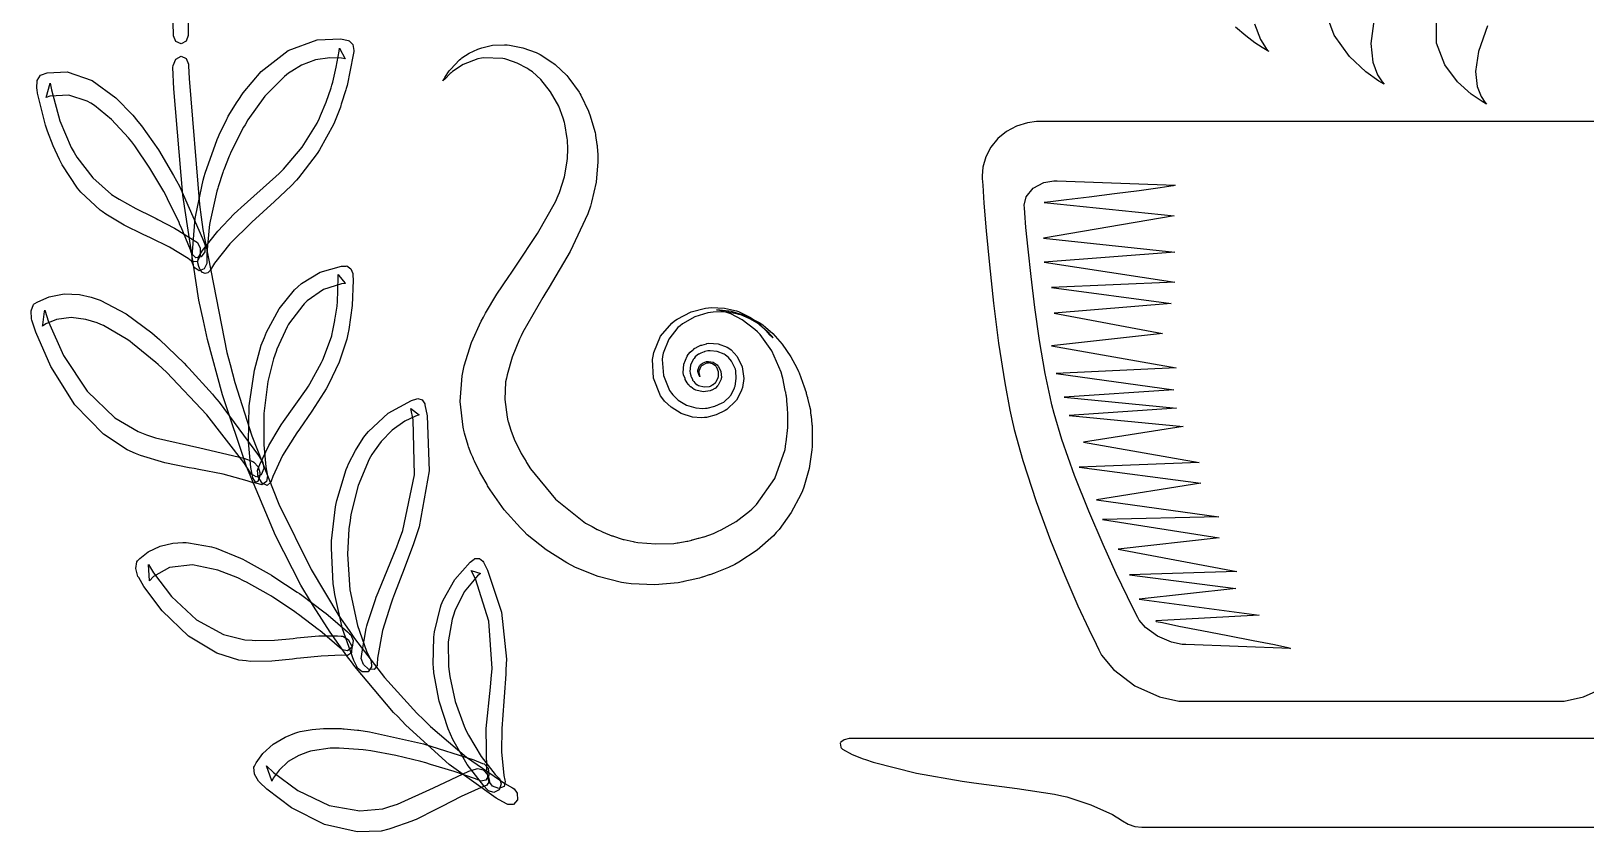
# Model space of a CAD drawing. Extents: x 55 to 302, y 40 to 307.
# Drawn here: x 54.7 to 195.5, y 150.7 to 223.2 of the extents above; entities that cross this region are included whole.
import ezdxf

# ---------------------------------------------------------------- set-up
doc = ezdxf.new("R2010")
doc.units = 0
doc.header["$MEASUREMENT"] = 0

msp = doc.modelspace()

# ---------------------------------------------------------------- linework, layer by layer
at = {"color": 7}
msp.add_lwpolyline([(68.8538, 224.897), (68.8979, 222.992), (68.9021, 222.822), (68.7077, 222.306), (68.253, 222.061), (67.7855, 222.272), (67.5612, 222.783), (67.5569, 222.956), (67.51, 224.698)], dxfattribs=at)
at = {"color": 32}
for points in [[(176.33, 224.359), (176.03, 222.083), (176.205, 220.401), (176.62, 219.26), (177.042, 218.611), (177.235, 218.405), (177.235, 218.405), (177.235, 218.405), (177.235, 218.405), (176.75, 218.689), (175.565, 219.53), (174.078, 220.918), (172.689, 222.843), (171.797, 225.293)], [(186.601, 223.69), (185.765, 221.361), (185.517, 219.543), (185.66, 218.199), (186.005, 217.288), (186.353, 216.77), (186.513, 216.606), (186.513, 216.606), (186.513, 216.606), (186.513, 216.606), (186.108, 216.833), (185.119, 217.507), (183.877, 218.617), (182.716, 220.157), (181.97, 222.113), (181.974, 224.48)], [(165.5, 223.884), (166.022, 222.444), (166.551, 221.627), (166.794, 221.368), (166.794, 221.368), (166.794, 221.368), (166.794, 221.368), (166.63, 221.458), (166.182, 221.725), (165.513, 222.169), (164.687, 222.786), (163.765, 223.577)], [(206.163, 215.018), (146.014, 215.018), (145.741, 215.018), (144.924, 214.91), (143.918, 214.6), (143.018, 214.114), (142.244, 213.475), (141.617, 212.707), (141.157, 211.834), (140.888, 210.879), (140.815, 210.119), (140.829, 209.867), (140.829, 209.867), (140.866, 209.267), (140.984, 207.617), (141.183, 205.136), (141.468, 202.049), (141.839, 198.577), (142.302, 194.94), (142.857, 191.364), (143.323, 188.886), (143.51, 188.067), (143.728, 187.121), (144.507, 184.313), (145.707, 180.606), (147.006, 177.086), (148.303, 173.893), (149.492, 171.166), (150.469, 169.045), (151.132, 167.671), (151.378, 167.181), (151.378, 167.181), (151.631, 166.693), (152.724, 165.398), (154.643, 163.915), (156.888, 162.901), (158.629, 162.524), (159.209, 162.524), (192.969, 162.524), (193.546, 162.524), (195.273, 162.895), (197.52, 163.897)], [(212.547, 159.139), (179.845, 159.139), (168.945, 159.139), (158.979, 159.139), (136.555, 159.139), (129.081, 159.139), (129.045, 159.139), (128.966, 159.139), (128.94, 159.139), (128.78, 159.139), (128.305, 159.024), (128.014, 158.804), (127.988, 158.75), (127.961, 158.715), (128.014, 158.335), (128.058, 158.291), (128.173, 158.177), (129.033, 157.684), (130.051, 157.295), (130.245, 157.233), (130.951, 156.978), (134.872, 155.994), (139.021, 155.276), (139.84, 155.152), (140.52, 155.047), (143.986, 154.619), (147.381, 154.102), (148.026, 153.952), (148.493, 153.837), (150.666, 153.119), (152.612, 152.242), (152.965, 152.047), (153.108, 151.963), (153.53, 151.69), (154.048, 151.387), (154.66, 151.175), (155.292, 151.095), (155.505, 151.095), (163.883, 151.095), (182.735, 151.095), (189.019, 151.095), (191.637, 151.095), (197.531, 151.095)]]:
    msp.add_lwpolyline(points, dxfattribs=at)
at = {"color": 7}
for points in [[(69.9562, 202.953), (70.2109, 203.35), (71.574, 205.106), (73.0596, 206.649), (73.3778, 206.94), (73.6946, 207.231), (76.8519, 210.035), (77.1521, 210.326), (77.531, 210.697), (79.2208, 212.699), (80.5737, 214.878), (80.7861, 215.335), (80.8909, 215.565), (81.4021, 216.782), (81.843, 218.069), (81.9146, 218.333), (81.9933, 218.598), (82.3076, 219.957), (82.5666, 221.386), (82.6202, 221.685), (83.1152, 220.698), (82.7775, 220.762), (81.7397, 220.803), (80.4238, 220.602), (79.1753, 220.124), (78.2754, 219.599), (77.9999, 219.392), (77.6192, 219.111), (75.8515, 217.329), (74.3119, 215.194), (74.0473, 214.735), (73.9235, 214.525), (72.777, 212.258), (72.6722, 212.019), (72.6186, 211.897), (72.1169, 210.662), (72.0729, 210.538), (72.0288, 210.415), (71.622, 209.117), (71.5779, 208.985), (71.5077, 208.72), (70.8822, 205.988), (70.8381, 205.705), (70.8021, 205.423), (70.5915, 203.095), (70.5915, 202.318), (70.5859, 202.155), (70.3612, 201.673), (69.8941, 201.512), (69.4394, 201.808), (69.245, 202.353), (69.2506, 202.53), (69.2587, 202.831), (69.4891, 205.917), (69.5332, 206.235), (69.5854, 206.553), (70.2635, 209.726), (70.3432, 210.043), (70.4314, 210.352), (71.5257, 213.386), (71.6499, 213.677), (71.7102, 213.819), (72.3896, 215.23), (72.4598, 215.371), (72.5304, 215.503), (73.3256, 216.8), (73.4138, 216.922), (73.8699, 217.631), (75.5234, 219.572), (77.942, 221.452), (80.5903, 222.425), (82.7236, 222.506), (83.396, 222.356), (83.4926, 222.34), (83.8151, 221.995), (83.9075, 221.474), (83.8909, 221.368), (83.8468, 221.077), (83.2982, 218.291), (83.2196, 218.017), (83.1839, 217.884), (82.7705, 216.589), (82.7264, 216.465), (82.6823, 216.342), (82.2138, 215.106), (82.1612, 214.982), (82.0554, 214.745), (80.7942, 212.452), (80.6457, 212.232), (80.4954, 212.011), (78.8899, 209.93), (78.7054, 209.726), (78.2313, 209.214), (76.7073, 207.77), (74.6608, 205.917), (72.686, 203.933), (71.2982, 202.2), (70.9083, 201.577), (70.8628, 201.506), (70.6713, 201.327), (70.4261, 201.267), (70.1947, 201.362), (69.9946, 201.578), (69.85, 201.88), (69.7812, 202.233), (69.8101, 202.602), (69.905, 202.875), (69.9562, 202.953)], [(91.9688, 218.722), (91.9688, 218.722), (92.0831, 218.925), (92.111, 218.969), (92.1371, 219.013), (92.5421, 219.604), (92.6042, 219.674), (92.6648, 219.746), (93.4861, 220.61), (93.5923, 220.698), (93.6971, 220.787), (94.3363, 221.215), (95.1343, 221.59), (95.3202, 221.651), (95.4966, 221.713), (96.4752, 221.929), (97.5596, 221.985), (97.7896, 221.967), (98.0186, 221.951), (99.205, 221.708), (100.409, 221.272), (100.648, 221.156), (100.77, 221.095), (101.917, 220.354), (102.023, 220.274), (102.128, 220.186), (103.196, 219.191), (103.294, 219.075), (103.39, 218.961), (104.307, 217.7), (104.386, 217.558), (104.465, 217.425), (105.172, 215.954), (105.234, 215.794), (105.295, 215.645), (105.762, 214.022), (105.797, 213.854), (105.806, 213.775), (105.93, 212.945), (105.94, 212.865), (105.948, 212.777), (106.01, 211.998), (106.01, 211.737), (106.018, 211.376), (105.846, 209.538), (105.445, 207.716), (105.34, 207.363), (105.11, 206.649), (103.513, 203.258), (101.599, 200.025), (101.211, 199.39), (101.017, 199.073), (99.2188, 195.933), (99.0604, 195.615), (98.9005, 195.298), (98.243, 193.693), (97.7801, 192.089), (97.7194, 191.771), (97.6574, 191.444), (97.5776, 189.834), (97.7801, 188.243), (97.8599, 187.924), (97.8778, 187.846), (98.1149, 187.052), (98.1424, 186.972), (98.4952, 186.09), (99.0244, 185.032), (99.0685, 184.953), (99.5094, 184.222), (99.5535, 184.15), (99.9148, 183.551), (102.16, 180.83), (104.88, 178.656), (105.481, 178.329), (105.94, 178.083), (105.974, 178.066), (106.363, 177.888), (106.398, 177.87), (106.477, 177.836), (107.262, 177.509), (107.351, 177.483), (107.429, 177.457), (108.223, 177.192), (108.303, 177.165), (108.381, 177.148), (109.203, 176.972), (109.291, 176.954), (109.616, 176.892), (111.248, 176.755), (112.879, 176.813), (113.206, 176.848), (113.284, 176.866), (114.08, 177.008), (114.16, 177.024), (114.406, 177.058), (114.512, 177.094), (114.512, 177.094), (114.507, 177.094), (114.476, 177.094), (114.476, 177.094), (114.512, 177.094), (114.583, 177.13), (115.112, 177.271), (115.156, 177.28), (115.597, 177.403), (115.641, 177.411), (116.064, 177.553), (116.487, 177.694), (116.91, 177.906), (117.192, 178.038), (118.533, 178.806), (119.732, 179.714), (119.944, 179.917), (120.376, 180.323), (122.025, 182.682), (122.969, 185.306), (123.049, 185.844), (123.075, 185.976), (123.208, 187.299), (123.226, 187.431), (123.226, 187.626), (123.226, 188.062), (123.226, 188.207), (123.226, 188.56), (123.226, 188.666), (123.19, 188.904), (123.19, 188.983), (123.18, 189.054), (123.128, 189.724), (123.119, 189.794), (123.119, 189.892), (123.083, 190.111), (123.083, 190.183), (123.074, 190.209), (123.022, 190.51), (123.013, 190.536), (122.986, 190.65), (122.765, 191.771), (122.731, 191.875), (122.607, 192.316), (121.773, 194.24), (120.711, 195.739), (120.474, 195.968), (120.235, 196.198), (119.075, 197.068), (118.04, 197.601), (117.864, 197.662), (117.687, 197.724), (117.052, 197.914), (116.769, 197.979), (116.769, 197.979), (116.769, 197.979), (116.98, 197.979), (117.052, 197.979), (117.052, 197.979), (117.81, 197.89), (117.898, 197.872), (118.083, 197.838), (119.261, 197.485), (120.667, 196.78), (120.967, 196.567), (121.202, 196.401), (121.86, 195.823), (122.717, 194.866), (123.501, 193.711), (124.03, 192.714), (124.178, 192.37), (124.238, 192.256), (124.689, 190.985), (124.743, 190.853), (124.751, 190.818), (124.865, 190.465), (124.883, 190.43), (124.891, 190.395), (124.98, 190.077), (124.99, 190.041), (125.006, 189.98), (125.148, 189.327), (125.166, 189.265), (125.174, 189.231), (125.262, 188.904), (125.272, 188.877), (125.272, 188.63), (125.306, 188.419), (125.315, 188.349), (125.403, 187.581), (125.413, 187.501), (125.413, 187.026), (125.429, 185.756), (125.413, 185.597), (125.395, 185.27), (125.142, 183.599), (124.663, 181.911), (124.531, 181.574), (124.398, 181.24), (123.533, 179.608), (122.422, 178.083), (122.167, 177.8), (121.911, 177.509), (120.442, 176.208), (118.78, 175.102), (118.427, 174.908), (117.828, 174.625), (116.629, 174.132), (116.585, 174.114), (116.144, 173.973), (116.1, 173.955), (115.571, 173.779), (115.499, 173.743), (115.465, 173.743), (115.358, 173.707), (115.218, 173.673), (114.899, 173.603), (114.802, 173.576), (113.797, 173.348), (113.701, 173.32), (113.286, 173.25), (111.169, 173.069), (109.016, 173.153), (108.585, 173.214), (108.152, 173.276), (106.026, 173.815), (103.973, 174.635), (103.576, 174.837), (103.188, 175.04), (101.322, 176.213), (99.6156, 177.598), (99.3069, 177.906), (98.9887, 178.215), (97.5335, 179.864), (96.2547, 181.654), (96.0258, 182.033), (95.9721, 182.131), (95.4084, 183.11), (95.3562, 183.198), (94.827, 184.256), (94.791, 184.326), (94.791, 184.326), (94.7593, 184.393), (94.7568, 184.433), (94.7568, 184.433), (94.7568, 184.467), (94.6849, 184.609), (94.5444, 184.926), (94.2979, 185.561), (94.2619, 185.677), (93.9352, 186.788), (93.9091, 186.902), (93.7934, 187.353), (93.551, 189.672), (93.7147, 191.991), (93.8029, 192.44), (93.8996, 192.891), (94.5748, 195.007), (95.4444, 196.948), (95.6388, 197.309), (95.8314, 197.671), (96.8636, 199.382), (97.9304, 200.987), (98.1424, 201.296), (98.5654, 201.913), (100.554, 204.871), (102.173, 207.742), (102.412, 208.315), (102.526, 208.598), (102.979, 210.023), (103.24, 211.43), (103.258, 211.703), (103.258, 211.897), (103.294, 212.334), (103.294, 212.478), (103.294, 212.699), (103.258, 213.195), (103.258, 213.36), (103.24, 213.502), (103.01, 214.825), (102.975, 214.948), (102.877, 215.324), (102.459, 216.417), (101.731, 217.726), (100.831, 218.838), (100.077, 219.522), (99.8001, 219.71), (99.6237, 219.834), (98.7019, 220.323), (97.7635, 220.654), (97.579, 220.698), (97.3928, 220.743), (95.6289, 220.796), (95.4624, 220.769), (95.1438, 220.708), (93.8209, 220.179), (92.8508, 219.543), (92.7104, 219.428), (92.6387, 219.367), (92.1371, 218.864), (92.111, 218.828), (92.093, 218.82), (91.9688, 218.722), (91.9688, 218.722)], [(68.9321, 220.063), (68.9846, 218.917), (69.9121, 207.513), (70.0624, 206.375), (70.2208, 205.246), (72.4158, 194.099), (72.7082, 193.005), (73.1354, 191.379), (74.6661, 186.562), (77.1081, 180.35), (80.0393, 174.442), (82.5429, 170.247), (83.4679, 168.91), (83.9791, 168.179), (86.6951, 164.673), (89.6235, 161.432), (90.2409, 160.831), (90.8583, 160.231), (94.1158, 157.455), (97.5692, 155.064), (98.2846, 154.657), (98.4179, 154.588), (98.7118, 154.17), (98.7157, 153.578), (98.3629, 153.165), (97.8531, 153.147), (97.7194, 153.212), (96.81, 153.724), (92.5463, 156.766), (88.6174, 160.338), (87.8777, 161.113), (87.5069, 161.502), (84.0038, 165.647), (83.6785, 166.088), (83.3423, 166.521), (81.7605, 168.774), (80.2651, 171.115), (79.9744, 171.59), (79.1175, 173.032), (76.8216, 177.52), (74.1701, 183.771), (71.997, 190.275), (70.648, 195.275), (70.273, 196.956), (69.8761, 198.836), (68.4071, 208.361), (67.5915, 217.991), (67.521, 219.921), (67.5308, 220.111), (67.7704, 220.67), (68.253, 220.945), (68.7215, 220.746), (68.9321, 220.234), (68.9321, 220.063)], [(69.2146, 202.388), (68.888, 202.627), (67.2123, 203.637), (65.501, 204.488), (65.1577, 204.647), (64.8134, 204.806), (63.1017, 205.639), (61.426, 206.631), (61.1008, 206.868), (60.9148, 207), (59.1785, 208.616), (59.0201, 208.808), (58.8698, 208.995), (57.4848, 211.111), (57.3624, 211.35), (57.2382, 211.58), (56.6554, 212.819), (56.1439, 214.146), (56.0557, 214.419), (55.9675, 214.693), (55.2619, 217.602), (55.2097, 217.91), (55.1822, 218.043), (55.2319, 218.728), (55.5103, 219.217), (55.5985, 219.251), (56.1344, 219.444), (57.9314, 219.513), (60.1969, 218.75), (62.3478, 217.179), (63.8874, 215.591), (64.346, 215.018), (64.6726, 214.621), (66.198, 212.456), (67.5831, 210.133), (67.8395, 209.656), (68.1041, 209.181), (70.2109, 204.435), (70.3792, 203.976), (70.4384, 203.809), (70.4152, 203.236), (70.0828, 202.755), (69.6006, 202.692), (69.234, 203.055), (69.1804, 203.2), (69.1085, 203.394), (68.253, 205.458), (68.1563, 205.669), (68.0681, 205.882), (67.0359, 208.034), (66.9216, 208.245), (66.6831, 208.678), (65.4308, 210.808), (64.0733, 212.815), (63.7826, 213.184), (63.482, 213.555), (61.9689, 215.208), (60.4037, 216.491), (60.0784, 216.676), (59.7517, 216.87), (58.076, 217.417), (56.3644, 217.329), (56.0215, 217.205), (56.4085, 218.51), (56.5231, 217.892), (57.2728, 215.094), (58.3046, 212.664), (58.5611, 212.232), (58.8162, 211.8), (60.2492, 209.925), (61.9471, 208.421), (62.3355, 208.175), (62.6346, 207.981), (64.1572, 207.138), (65.6967, 206.385), (66.0054, 206.235), (66.1539, 206.164), (67.6533, 205.369), (67.8035, 205.281), (67.9524, 205.192), (69.4531, 204.258), (69.6034, 204.152), (69.7343, 204.057), (69.9781, 203.56), (69.9904, 202.849), (69.7107, 202.347), (69.3, 202.326), (69.2146, 202.388)], [(75.2479, 183.585), (75.3883, 183.956), (76.2081, 185.667), (77.1342, 187.238), (77.3285, 187.537), (77.531, 187.838), (79.6036, 190.766), (79.798, 191.065), (79.9207, 191.259), (80.9805, 193.19), (81.0687, 193.392), (81.1569, 193.596), (81.8967, 195.625), (81.9506, 195.828), (81.9767, 195.933), (82.1792, 196.992), (82.1972, 197.097), (82.2138, 197.203), (82.3916, 198.297), (82.4096, 198.402), (82.4357, 198.622), (82.4879, 200.916), (82.4798, 201.154), (82.532, 201.083), (83.0873, 200.404), (83.1494, 200.342), (82.7966, 200.316), (81.147, 199.796), (79.6756, 198.782), (79.411, 198.508), (79.2787, 198.375), (78.0782, 196.789), (77.9639, 196.603), (77.8577, 196.419), (76.9401, 194.417), (76.8696, 194.204), (76.6258, 193.541), (76.1175, 191.472), (75.7495, 188.582), (75.7382, 185.727), (75.9326, 183.742), (76.0596, 183.092), (76.0924, 182.932), (75.9876, 182.406), (75.5731, 182.117), (75.0658, 182.275), (74.7529, 182.746), (74.7187, 182.915), (74.567, 183.677), (74.3536, 186.01), (74.4181, 189.275), (74.906, 192.501), (75.5234, 194.757), (75.8112, 195.475), (76.0056, 195.942), (77.1426, 198.045), (78.5276, 199.778), (78.8458, 200.061), (79.1545, 200.343), (80.8687, 201.392), (82.7786, 201.913), (83.1854, 201.929), (83.2817, 201.939), (83.6468, 201.684), (83.8207, 201.261), (83.8207, 201.119), (83.8468, 200.652), (83.7629, 198.372), (83.4499, 196.18), (83.3617, 195.756), (83.2556, 195.325), (82.5722, 193.234), (81.6225, 191.214), (81.3855, 190.817), (81.1816, 190.464), (80.1014, 188.798), (78.9686, 187.167), (78.7396, 186.832), (78.5192, 186.505), (77.4555, 184.777), (76.5528, 182.871), (76.4124, 182.456), (76.3806, 182.342), (76.0607, 182.058), (75.5908, 182.254), (75.2408, 182.834), (75.19, 183.417), (75.2479, 183.585)], [(74.6827, 182.316), (74.2417, 182.476), (72.0549, 183.071), (69.868, 183.507), (69.427, 183.585), (68.986, 183.665), (66.7812, 184.115), (64.5763, 184.777), (64.1354, 184.962), (63.3596, 185.279), (61.2249, 186.698), (58.6355, 189.353), (56.4501, 192.83), (55.0898, 195.951), (54.7508, 197.026), (54.7067, 197.159), (54.671, 197.874), (54.8831, 198.447), (54.9631, 198.508), (55.2746, 198.702), (56.304, 199.136), (57.6749, 199.403), (59.0656, 199.347), (60.1253, 199.118), (60.4654, 199.003), (60.941, 198.844), (63.2975, 197.609), (65.6167, 195.881), (66.0756, 195.475), (66.3042, 195.281), (68.5437, 193.129), (68.7557, 192.899), (68.9666, 192.67), (71.0928, 190.315), (71.2971, 190.077), (71.7021, 189.592), (75.2644, 184.759), (75.5646, 184.29), (75.6571, 184.144), (75.7467, 183.585), (75.5167, 183.031), (75.0535, 182.834), (74.6234, 183.076), (74.5423, 183.198), (73.9415, 184.124), (70.5859, 188.445), (66.9315, 192.309), (66.1818, 193.005), (65.9776, 193.191), (63.8609, 194.928), (63.6404, 195.086), (63.4284, 195.246), (61.2235, 196.541), (60.9946, 196.638), (60.6668, 196.78), (59.6417, 197.098), (58.2965, 197.27), (56.9764, 197.091), (55.9925, 196.689), (55.7029, 196.497), (55.7209, 196.621), (55.8973, 197.83), (55.9153, 197.944), (56.2529, 196.893), (57.6061, 193.844), (59.738, 190.594), (62.2596, 188.196), (64.3682, 186.934), (65.1235, 186.655), (65.9335, 186.364), (69.9505, 185.465), (73.9496, 184.529), (74.7529, 184.22), (74.8591, 184.176), (75.2299, 183.745), (75.3883, 183.228), (75.3883, 183.056), (75.3787, 182.923), (75.1939, 182.422), (74.7847, 182.277), (74.6827, 182.316)], [(121.885, 195.439), (121.885, 195.439), (121.805, 195.537), (121.62, 195.739), (121.568, 195.792), (121.514, 195.854), (120.694, 196.585), (120.58, 196.674), (120.464, 196.754), (119.785, 197.154), (118.965, 197.503), (118.78, 197.556), (118.594, 197.609), (117.571, 197.776), (116.443, 197.768), (116.204, 197.732), (115.974, 197.697), (114.802, 197.331), (113.665, 196.701), (113.454, 196.533), (113.25, 196.366), (112.422, 195.311), (111.911, 194.028), (111.867, 193.745), (111.822, 193.464), (111.941, 192.022), (112.5, 190.668), (112.677, 190.43), (112.806, 190.255), (113.29, 189.799), (114.04, 189.345), (114.875, 189.09), (115.53, 189.034), (115.747, 189.053), (115.896, 189.063), (116.615, 189.231), (117.281, 189.539), (117.405, 189.618), (117.465, 189.662), (117.96, 190.131), (118.004, 190.183), (118.048, 190.237), (118.375, 190.862), (118.393, 190.923), (118.437, 191.055), (118.546, 191.753), (118.497, 192.448), (118.463, 192.581), (118.445, 192.653), (118.145, 193.27), (118.11, 193.322), (117.828, 193.639), (117.8, 193.667), (117.571, 193.861), (117.545, 193.887), (117.439, 193.958), (116.83, 194.196), (116.187, 194.258), (116.064, 194.24), (115.966, 194.24), (115.71, 194.178), (115.675, 194.168), (115.639, 194.16), (115.349, 194.046), (115.322, 194.028), (115.146, 193.958), (115.146, 193.958), (115.146, 193.958), (115.146, 193.958), (115.112, 193.958), (115.006, 193.851), (114.829, 193.711), (114.723, 193.569), (114.651, 193.481), (114.414, 192.957), (114.352, 192.38), (114.37, 192.264), (114.379, 192.238), (114.44, 192.02), (114.44, 191.947), (114.449, 191.921), (114.573, 191.656), (114.583, 191.629), (114.583, 191.629), (114.583, 191.594), (114.583, 191.594), (114.617, 191.558), (114.689, 191.488), (114.697, 191.48), (114.784, 191.356), (114.793, 191.346), (114.811, 191.33), (115.014, 191.179), (115.042, 191.17), (115.13, 191.117), (115.623, 190.985), (116.116, 191.031), (116.204, 191.065), (116.231, 191.075), (116.435, 191.189), (116.453, 191.206), (116.461, 191.215), (116.654, 191.374), (116.663, 191.382), (116.689, 191.409), (116.9, 191.797), (116.91, 191.841), (116.936, 191.929), (116.926, 192.358), (116.778, 192.732), (116.733, 192.793), (116.689, 192.855), (116.389, 193.076), (116.054, 193.155), (115.994, 193.146), (115.834, 193.146), (115.393, 192.907), (115.358, 192.863), (115.322, 192.829), (115.154, 192.406), (115.146, 192.37), (115.146, 192.283), (115.212, 192.022), (115.252, 191.911), (115.252, 191.911), (115.252, 191.911), (115.176, 192.022), (115.084, 192.291), (115.076, 192.37), (115.076, 192.512), (115.217, 192.881), (115.252, 192.933), (115.287, 192.978), (115.539, 193.176), (115.853, 193.286), (115.958, 193.286), (116.036, 193.296), (116.443, 193.226), (116.814, 192.979), (116.876, 192.899), (116.936, 192.829), (117.153, 192.384), (117.209, 191.85), (117.192, 191.735), (117.183, 191.683), (116.92, 191.153), (116.876, 191.099), (116.858, 191.073), (116.655, 190.88), (116.629, 190.853), (116.601, 190.836), (116.337, 190.686), (116.31, 190.676), (116.195, 190.624), (115.547, 190.526), (114.881, 190.676), (114.759, 190.747), (114.723, 190.756), (114.432, 190.977), (114.406, 190.993), (114.388, 191.003), (114.282, 191.127), (114.264, 191.135), (114.194, 191.206), (114.16, 191.242), (114.15, 191.251), (114.124, 191.297), (114.124, 191.312), (114.106, 191.347), (113.929, 191.665), (113.911, 191.699), (113.902, 191.735), (113.779, 192.089), (113.771, 192.123), (113.743, 192.273), (113.783, 193.037), (114.088, 193.781), (114.194, 193.922), (114.37, 194.134), (114.547, 194.274), (114.689, 194.417), (114.698, 194.422), (114.723, 194.444), (114.723, 194.451), (114.935, 194.557), (114.97, 194.575), (115.35, 194.761), (115.394, 194.769), (115.438, 194.779), (115.843, 194.902), (115.888, 194.91), (116.054, 194.937), (116.9, 194.884), (117.713, 194.584), (117.864, 194.487), (118.079, 194.341), (118.62, 193.742), (119.079, 192.793), (119.221, 191.739), (119.116, 190.927), (119.027, 190.676), (119, 190.588), (118.559, 189.796), (118.497, 189.724), (118.444, 189.654), (117.758, 189.002), (117.687, 188.948), (117.537, 188.852), (116.72, 188.459), (115.852, 188.225), (115.675, 188.207), (115.408, 188.182), (114.594, 188.254), (113.563, 188.579), (112.644, 189.141), (112.058, 189.691), (111.901, 189.901), (111.689, 190.183), (111.049, 191.775), (110.957, 193.456), (111.019, 193.781), (111.071, 194.108), (111.697, 195.581), (112.711, 196.771), (112.959, 196.956), (113.196, 197.133), (114.467, 197.782), (115.772, 198.129), (116.028, 198.155), (116.283, 198.182), (117.492, 198.125), (118.559, 197.874), (118.746, 197.802), (118.938, 197.732), (119.78, 197.313), (120.464, 196.842), (120.58, 196.744), (120.685, 196.648), (121.129, 196.198), (121.452, 195.818), (121.496, 195.756), (121.575, 195.712), (121.809, 195.531), (121.885, 195.439), (121.885, 195.439)], [(84.5965, 166.547), (84.6226, 166.794), (85.036, 169.113), (85.0896, 169.333), (85.1503, 169.563), (85.8573, 171.733), (85.9374, 171.943), (86.0958, 172.368), (87.788, 176.505), (87.9479, 176.918), (88.3528, 177.968), (89.4112, 183.008), (89.2694, 187.996), (89.0764, 189.019), (89.8179, 188.454), (89.4856, 188.343), (88.5349, 187.877), (87.3912, 187.066), (86.3935, 186.049), (85.7359, 185.168), (85.5486, 184.856), (85.2921, 184.433), (84.2821, 182.047), (83.6429, 179.433), (83.5723, 178.894), (83.4566, 178.138), (83.3381, 175.831), (83.5505, 172.61), (84.2328, 169.384), (85.0512, 167.04), (85.4082, 166.299), (85.4826, 166.154), (85.5126, 165.615), (85.1877, 165.188), (84.6638, 165.159), (84.2451, 165.515), (84.1735, 165.665), (83.917, 166.186), (82.8668, 169.061), (82.1697, 172.182), (82.091, 172.825), (82.0469, 173.152), (81.8706, 176.389), (81.8804, 176.706), (81.8885, 177.032), (82.2413, 180.119), (82.3034, 180.41), (82.3641, 180.71), (83.2196, 183.507), (83.3258, 183.761), (83.4305, 184.018), (84.0535, 185.236), (84.763, 186.347), (84.9133, 186.549), (85.2219, 186.956), (87.0204, 188.609), (89.1371, 189.752), (89.6056, 189.901), (89.6938, 189.928), (90.0811, 189.808), (90.3291, 189.46), (90.3471, 189.371), (90.5397, 188.367), (90.726, 183.396), (89.8179, 178.303), (89.4652, 177.235), (89.305, 176.768), (88.4534, 174.502), (87.5852, 172.236), (87.4187, 171.767), (87.2504, 171.31), (86.5131, 168.928), (86.0418, 166.405), (86.0076, 165.876), (86.0033, 165.751), (85.7567, 165.381), (85.248, 165.404), (84.7658, 165.832), (84.5799, 166.375), (84.5965, 166.547)], [(83.2196, 166.652), (82.8312, 166.67), (80.9487, 166.605), (79.0843, 166.415), (78.7054, 166.371), (78.3347, 166.327), (76.4688, 166.146), (74.5504, 166.124), (74.1535, 166.158), (73.4797, 166.226), (71.501, 166.862), (68.9419, 168.399), (66.5536, 170.703), (64.8864, 172.919), (64.4179, 173.707), (64.346, 173.823), (64.1519, 174.52), (64.2401, 175.146), (64.3117, 175.224), (64.528, 175.455), (65.2872, 176.044), (66.3568, 176.571), (67.5058, 176.838), (68.4181, 176.896), (68.7215, 176.882), (68.924, 176.874), (71.0131, 176.487), (71.2251, 176.425), (71.4456, 176.363), (73.6244, 175.481), (73.8367, 175.367), (74.0473, 175.26), (76.2346, 174.061), (76.4466, 173.919), (76.6576, 173.787), (78.7837, 172.404), (78.9862, 172.262), (79.1891, 172.113), (81.1911, 170.622), (81.3855, 170.462), (81.5703, 170.303), (83.3423, 168.788), (83.5021, 168.628), (83.6221, 168.512), (83.8316, 168.002), (83.7392, 167.399), (83.3438, 167.066), (82.8696, 167.163), (82.7624, 167.253), (82.6202, 167.385), (81.0327, 168.742), (80.8563, 168.874), (80.6884, 169.017), (78.8899, 170.366), (78.7054, 170.498), (78.5192, 170.63), (76.5789, 171.927), (76.3764, 172.049), (76.1725, 172.174), (74.1796, 173.294), (73.9771, 173.39), (73.3972, 173.677), (71.5864, 174.394), (69.2933, 174.877), (67.1999, 174.626), (65.7599, 173.812), (65.4043, 173.426), (65.2999, 174.908), (65.756, 174.14), (67.3848, 171.987), (69.6599, 169.88), (72.1004, 168.567), (74.0311, 168.067), (74.6827, 168.028), (75.026, 168.002), (76.7235, 168.042), (78.4035, 168.205), (78.7396, 168.239), (79.0649, 168.275), (80.724, 168.421), (82.4177, 168.443), (82.7624, 168.415), (82.9222, 168.404), (83.3836, 168.106), (83.7188, 167.495), (83.6884, 166.904), (83.3342, 166.648), (83.2196, 166.652)], [(96.096, 155.435), (95.946, 156.22), (95.9019, 160.051), (96.2822, 163.795), (96.3443, 164.535), (96.4325, 165.489), (96.1443, 169.758), (94.9233, 173.603), (94.5444, 174.342), (94.6146, 174.316), (95.3202, 174.114), (95.3904, 174.096), (95.0997, 173.859), (93.9052, 172.422), (93.0437, 170.702), (92.921, 170.321), (92.7971, 169.943), (92.4623, 167.884), (92.48, 165.665), (92.534, 165.206), (92.5862, 164.757), (93.0974, 162.486), (93.8911, 160.267), (94.0855, 159.844), (94.2785, 159.429), (95.425, 157.515), (96.7133, 155.885), (96.9779, 155.611), (97.0897, 155.505), (97.2647, 155.014), (97.0802, 154.482), (96.5962, 154.241), (96.1002, 154.408), (95.9915, 154.517), (95.6649, 154.843), (94.1599, 156.784), (92.8853, 159.041), (92.6744, 159.526), (92.4623, 160.011), (91.634, 162.52), (91.1571, 165.082), (91.1229, 165.593), (91.1049, 165.842), (91.1571, 168.321), (91.1931, 168.558), (91.2192, 168.796), (91.7483, 171.027), (91.8284, 171.238), (91.9868, 171.662), (93.0451, 173.541), (94.4548, 175.102), (94.791, 175.367), (94.8697, 175.428), (95.2803, 175.455), (95.6028, 175.198), (95.6388, 175.118), (96.0176, 174.396), (97.2827, 170.582), (97.718, 166.327), (97.6835, 165.383), (97.6658, 164.969), (97.3571, 160.859), (97.3307, 160.444), (97.3046, 160.03), (97.2689, 157.93), (97.481, 155.795), (97.579, 155.363), (97.6175, 155.235), (97.5099, 154.78), (97.0361, 154.605), (96.4614, 154.828), (96.1277, 155.272), (96.096, 155.435)], [(95.8151, 154.833), (95.4444, 154.693), (93.635, 153.877), (91.8626, 152.975), (91.5099, 152.789), (91.3335, 152.701), (89.5435, 151.81), (89.359, 151.73), (89.1727, 151.652), (87.2684, 150.972), (87.0659, 150.919), (86.3836, 150.742), (84.2176, 150.673), (81.2493, 151.334), (78.2602, 152.853), (76.0222, 154.544), (75.354, 155.186), (75.256, 155.284), (74.8993, 155.91), (74.8411, 156.537), (74.8951, 156.633), (75.0563, 156.934), (75.6694, 157.763), (76.605, 158.631), (77.6718, 159.268), (78.5453, 159.618), (78.8458, 159.702), (79.0483, 159.756), (80.1289, 159.959), (81.1498, 160.055), (81.4917, 160.055), (81.8444, 160.055), (82.7786, 160.03), (82.9028, 160.021), (83.0255, 160.012), (84.2257, 159.897), (84.3499, 159.879), (85.32, 159.746), (90.2229, 158.644), (94.773, 157.189), (95.5668, 156.88), (95.7104, 156.828), (96.0589, 156.435), (96.1401, 155.827), (95.8645, 155.357), (95.407, 155.28), (95.286, 155.328), (94.9332, 155.47), (92.9831, 156.148), (90.8583, 156.793), (90.4173, 156.916), (89.9763, 157.04), (87.7136, 157.591), (85.4329, 158.018), (84.9835, 158.08), (84.7535, 158.107), (82.5846, 158.266), (82.3736, 158.257), (81.7728, 158.257), (80.1592, 158.018), (79.9744, 157.974), (79.7017, 157.904), (78.9079, 157.599), (77.9501, 157.04), (77.1317, 156.268), (76.612, 155.527), (76.4826, 155.258), (76.4385, 155.382), (76.0222, 156.555), (75.9876, 156.669), (76.6382, 156.043), (78.8264, 154.409), (81.6585, 153.059), (84.4518, 152.587), (86.5216, 152.772), (87.1721, 152.965), (87.8678, 153.177), (91.113, 154.663), (94.324, 156.166), (95.0034, 156.387), (95.1371, 156.427), (95.6109, 156.299), (96.0561, 155.835), (96.1789, 155.261), (95.9294, 154.88), (95.8151, 154.833)]]:
    msp.add_lwpolyline(points, close=True, dxfattribs=at)
at = {"color": 32}
msp.add_lwpolyline([(168.734, 167.287), (159.279, 167.64), (158.947, 167.653), (157.96, 167.872), (156.695, 168.412), (155.627, 169.183), (155.036, 169.853), (154.905, 170.109), (154.905, 170.109), (154.652, 170.607), (153.97, 171.983), (152.969, 174.074), (151.765, 176.711), (150.467, 179.727), (149.189, 182.954), (148.044, 186.225), (147.337, 188.578), (147.144, 189.371), (146.975, 190.073), (146.539, 192.195), (146.022, 195.182), (145.591, 198.167), (145.242, 200.983), (144.975, 203.462), (144.786, 205.439), (144.675, 206.749), (144.639, 207.221), (144.639, 207.221), (144.621, 207.462), (144.814, 208.202), (145.431, 208.981), (146.395, 209.489), (147.3, 209.663), (147.602, 209.656), (158.291, 209.267), (158.291, 209.267), (158.116, 209.19), (156.93, 209.006), (155.051, 208.751), (152.801, 208.461), (150.496, 208.173), (148.453, 207.924), (146.995, 207.748), (146.439, 207.68), (146.439, 207.68), (158.221, 206.481), (146.367, 204.471), (158.257, 203.2), (146.439, 202.282), (158.257, 200.484), (147.108, 199.989), (157.938, 198.544), (147.355, 197.662), (157.163, 195.828), (147.108, 194.697), (158.397, 192.723), (147.531, 192.194), (158.185, 190.712), (148.237, 190.041), (158.433, 189.053), (148.696, 188.383), (159.033, 187.395), (150.001, 185.984), (160.478, 184.15), (149.614, 183.727), (160.62, 182.28), (151.165, 180.763), (162.242, 179.211), (151.73, 178.965), (162.278, 177.307), (153.142, 176.283), (163.901, 174.272), (154.164, 173.955), (163.795, 172.721), (155.046, 171.767), (165.912, 170.321), (156.563, 169.792), (156.58, 169.748), (157.149, 169.634), (158.642, 169.322), (160.723, 168.913), (163.072, 168.461), (165.366, 168.019), (167.288, 167.64), (168.518, 167.378), (168.734, 167.287), (168.734, 167.287)], close=True, dxfattribs=at)

doc.saveas('drawing.dxf')
